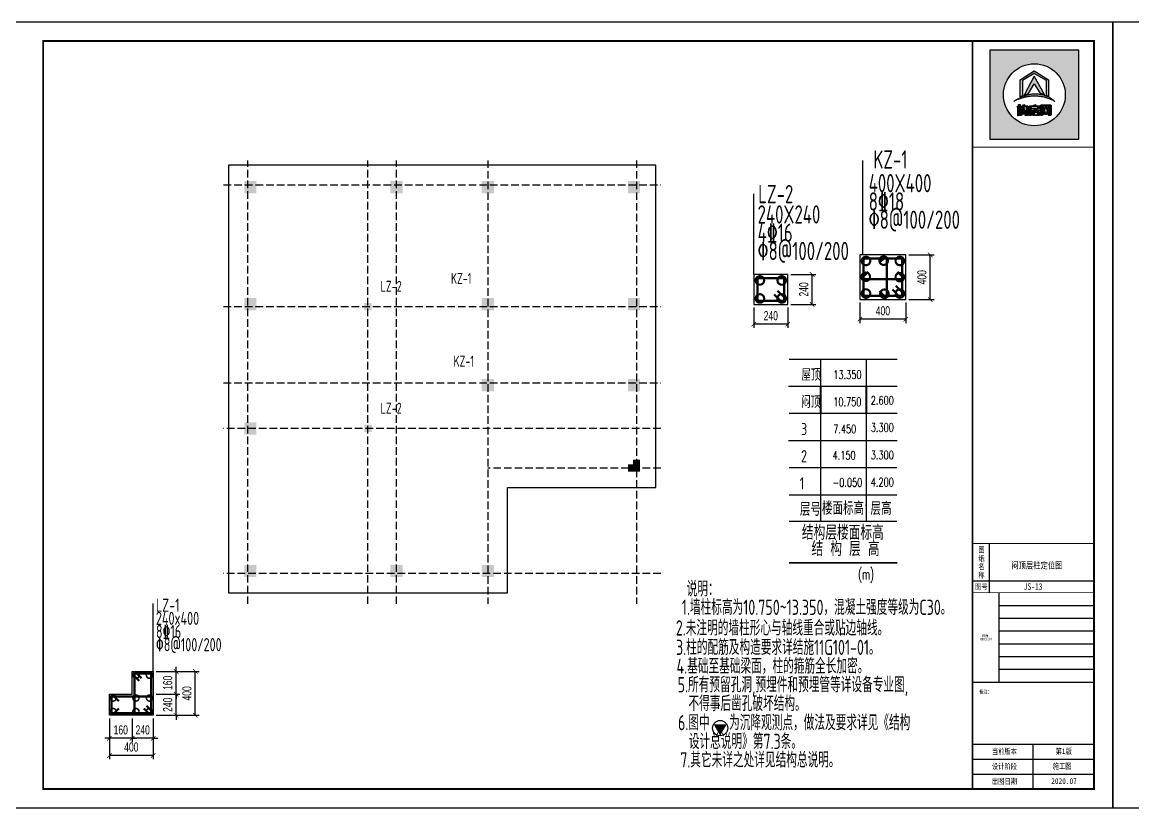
# Model space of a CAD drawing. Header units: millimetres. Extents: x -807114 to 558292, y -468455 to -61603.
# Drawn here: x 78083 to 114549, y -254641 to -228857 of the extents above; entities that cross this region are included whole.
import ezdxf
from ezdxf.enums import TextEntityAlignment as Align

# ---------------------------------------------------------------- set-up
doc = ezdxf.new("R2010")
doc.units = ezdxf.units.MM
doc.header["$LTSCALE"] = 1000
doc.linetypes.add('DASH', pattern=[0.35, 0.25, -0.1])
for name, color, linetype in [('PUB_TAB', 117, 'Continuous'), ('PUB_TEXT', 3, 'Continuous'), ('PUB_TITLE', 4, 'Continuous'), ('YHG_柱集中标注', 7, 'Continuous'), ('YHJ_图名', 7, 'Continuous'), ('建-文字', 7, 'Continuous'), ('建-轴', 1, 'Continuous'), ('模板说明', 7, 'Continuous')]:
    doc.layers.add(name, color=color, linetype=linetype)
for name, color, linetype, lineweight in [('YHG_内尺寸', 3, 'Continuous', 18), ('YHG_大样轮廓线', 7, 'Continuous', 25), ('YHG_沉降点', 7, 'Continuous', 25), ('YHG_点钢筋', 3, 'Continuous', 18), ('YHG_表格', 3, 'Continuous', 18), ('YHG_钢筋', 190, 'Continuous', 50)]:
    doc.layers.add(name, color=color, linetype=linetype, lineweight=lineweight)
doc.styles.add('_SIMPLEX', font='txt.shx', dxfattribs={"width": 0.8, "bigfont": 'hztxt.shx'})
doc.styles.add('TSSD_Rein', font='Tssdeng.shx', dxfattribs={"width": 0.7, "bigfont": 'hztxt.shx'})
doc.styles.add('uni-黑体', font='simhei.ttf')
doc.styles.add('YH_TEXT', font='@yh2.shx', dxfattribs={"width": 0.7, "bigfont": '@yh1.shx'})
doc.styles.add('ZDBOX', font='simsun.ttc', dxfattribs={"width": 0.7})
doc.styles.add('双线', font='tssdeng2.shx', dxfattribs={"width": 0.75, "bigfont": 'tssdchn.shx'})
doc.styles.add('宋体', font='simsun.ttc', dxfattribs={"width": 0.8})
doc.dimstyles.new('YH_D_25', dxfattribs={"dimscale": 100, "dimtxt": 3, "dimasz": 1.5, "dimexe": 1.25, "dimexo": 1, "dimgap": 1.25, "dimtad": 1, "dimdec": 0, "dimlfac": 0.25, "dimzin": 0, "dimdsep": 46, "dimtxsty": 'YH_TEXT', "dimblk1": 'ARCHTICK', "dimblk2": 'ARCHTICK', "dimsah": 1, "dimcen": 0.09, "dimclrt": 7, "dimadec": 0, "dimazin": 0, "dimtfac": 1, "dimtdec": 0, "dimtix": 1, "dimtmove": 2, "dimatfit": 3, "dimldrblk": 'ARCHTICK', "dimfxl": 1, "dimtolj": 1, "dimtzin": 0, "dimarcsym": 0})

# ---------------------------------------------------------------- blocks, each defined once
blk = doc.blocks.new('sadasfafa')
h = blk.add_hatch(color=252)
h.dxf.hatch_style = 1
h.paths.add_polyline_path([(1853311, -2488040), (1853311, -2490368), (1855639, -2490368), (1855639, -2488040)])
h.paths.add_polyline_path([(1855286, -2489204, 1), (1853664, -2489204, 1)], flags=16)
edge = h.paths.add_edge_path(flags=0)
edge.add_spline(control_points=[(1853945, -2489376), (1853935, -2489385), (1854022, -2489327), (1854064, -2489324), (1854178, -2489280), (1854273, -2489257), (1854375, -2489242), (1854470, -2489236), (1854555, -2489239), (1854630, -2489250), (1854700, -2489259), (1854781, -2489280), (1854854, -2489303), (1854917, -2489335), (1854967, -2489354), (1854993, -2489368), (1855014, -2489382), (1854982, -2489354), (1854965, -2489332), (1854910, -2489297), (1854854, -2489260), (1854784, -2489234), (1854713, -2489206), (1854640, -2489189), (1854569, -2489179), (1854497, -2489176), (1854414, -2489178), (1854321, -2489198), (1854229, -2489222), (1854147, -2489257), (1854080, -2489292), (1854021, -2489325), (1853977, -2489352), (1853953, -2489369), (1853945, -2489376)], knot_values=[0, 0, 0, 0, 114.670179, 423.637006, 763.89867, 1083.683754, 1343.405239, 1688.07646, 1952.326814, 2113.699055, 2375.693807, 2595.188681, 2872.839541, 3068.155951, 3238.592156, 3348.056762, 3361.095167, 3431.805845, 3527.265261, 3733.200323, 3952.805082, 4160.23278, 4398.128766, 4650.488133, 4837.16968, 5050.428326, 5308.684497, 5588.159898, 5913.430939, 6163.12325, 6398.139207, 6601.625078, 6772.549769, 6871.149972, 6871.149972, 6871.149972, 6871.149972], degree=3, periodic=1)
h.paths.add_polyline_path([(1854530, -2489580), (1854534, -2489580), (1854534, -2489603), (1854618, -2489603), (1854618, -2489621), (1854481, -2489621), (1854481, -2489650), (1854589, -2489650), (1854599, -2489656), (1854606, -2489666), (1854606, -2489733), (1854600, -2489742), (1854590, -2489750), (1854506, -2489750), (1854514, -2489740), (1854518, -2489731), (1854552, -2489731), (1854558, -2489728), (1854560, -2489721), (1854560, -2489675), (1854558, -2489670), (1854553, -2489667), (1854481, -2489667), (1854481, -2489750), (1854436, -2489750), (1854436, -2489626), (1854433, -2489621), (1854406, -2489621), (1854406, -2489603), (1854488, -2489603), (1854488, -2489590)], flags=0)
h.paths.add_polyline_path([(1854486, -2489468), (1854506, -2489461), (1854506, -2489485), (1854510, -2489489), (1854601, -2489489), (1854609, -2489494), (1854615, -2489502), (1854615, -2489556), (1854607, -2489564), (1854599, -2489569), (1854401, -2489569), (1854394, -2489573), (1854394, -2489750), (1854349, -2489750), (1854349, -2489504), (1854355, -2489495), (1854367, -2489489), (1854462, -2489489), (1854462, -2489474)], flags=0)
h.paths.add_polyline_path([(1854394, -2489554), (1854394, -2489512), (1854404, -2489506), (1854562, -2489506), (1854570, -2489513), (1854570, -2489554)], flags=0)
h.paths.add_polyline_path([(1854214, -2489569), (1854203, -2489632), (1854193, -2489683), (1854194, -2489689), (1854218, -2489689), (1854220, -2489683), (1854214, -2489633), (1854254, -2489614), (1854263, -2489686), (1854263, -2489700), (1854255, -2489709), (1854159, -2489709), (1854150, -2489702), (1854148, -2489692), (1854173, -2489569)], flags=0)
h.paths.add_polyline_path([(1854187, -2489466), (1854213, -2489458), (1854207, -2489496), (1854296, -2489496), (1854305, -2489498), (1854312, -2489505), (1854314, -2489513), (1854314, -2489733), (1854310, -2489741), (1854301, -2489750), (1854231, -2489750), (1854238, -2489741), (1854243, -2489730), (1854261, -2489730), (1854268, -2489727), (1854270, -2489720), (1854270, -2489531), (1854270, -2489526), (1854267, -2489521), (1854260, -2489516), (1854202, -2489516), (1854201, -2489534), (1854196, -2489558), (1854150, -2489558), (1854159, -2489535), (1854165, -2489504), (1854167, -2489471)], flags=0)
h.paths.add_polyline_path([(1854140, -2489544), (1854140, -2489750), (1854114, -2489750), (1854114, -2489544)], flags=0)
h.paths.add_polyline_path([(1854056, -2489544), (1854053, -2489750), (1854031, -2489750), (1854031, -2489544)], flags=0)
h.paths.add_polyline_path([(1854107, -2489459), (1854107, -2489508), (1854139, -2489508), (1854139, -2489527), (1854107, -2489527), (1854107, -2489750), (1854062, -2489750), (1854062, -2489527), (1854029, -2489527), (1854029, -2489508), (1854062, -2489508), (1854062, -2489459)], flags=0)
h.paths.add_polyline_path([(1854209, -2489211), (1854471, -2488714), (1854743, -2489200), (1854618, -2489155), (1854470, -2488913), (1854318, -2489172)], flags=0)
h.paths.add_polyline_path([(1854102, -2488808), (1854470, -2488575), (1854848, -2488810), (1854848, -2489247), (1854790, -2489223), (1854790, -2488832), (1854471, -2488643), (1854168, -2488829), (1854168, -2489231), (1854102, -2489257)], flags=0)
h.paths.add_polyline_path([(1854685, -2489750), (1854641, -2489750), (1854641, -2489488), (1854641, -2489484), (1854646, -2489475), (1854656, -2489467), (1854898, -2489467), (1854907, -2489471), (1854916, -2489478), (1854916, -2489731), (1854908, -2489743), (1854902, -2489750), (1854847, -2489750), (1854858, -2489732), (1854866, -2489731), (1854869, -2489724), (1854869, -2489718), (1854867, -2489718), (1854836, -2489718), (1854826, -2489684), (1854814, -2489718), (1854746, -2489718), (1854736, -2489684), (1854722, -2489718), (1854689, -2489718), (1854689, -2489709), (1854691, -2489709), (1854720, -2489621), (1854685, -2489512)], flags=0)
h.paths.add_polyline_path([(1854779, -2489518), (1854809, -2489621), (1854781, -2489709), (1854777, -2489709), (1854750, -2489621), (1854775, -2489518)], flags=0)
h = blk.add_hatch(color=7)
h.dxf.hatch_style = 1
h.paths.add_polyline_path([(1854102, -2489257), (1854168, -2489231), (1854168, -2488829), (1854471, -2488643), (1854790, -2488832), (1854790, -2489223), (1854848, -2489247), (1854848, -2488810), (1854470, -2488575), (1854102, -2488808)])
h = blk.add_hatch(color=7)
h.dxf.hatch_style = 1
h.paths.add_polyline_path([(1854318, -2489172), (1854470, -2488913), (1854618, -2489155), (1854743, -2489200), (1854471, -2488714), (1854209, -2489211)])
h = blk.add_hatch(color=7)
h.dxf.hatch_style = 1
edge = h.paths.add_edge_path()
edge.add_spline(control_points=[(1853945, -2489376), (1853953, -2489369), (1853977, -2489352), (1854021, -2489325), (1854080, -2489292), (1854147, -2489257), (1854229, -2489222), (1854321, -2489198), (1854414, -2489178), (1854497, -2489176), (1854569, -2489179), (1854640, -2489189), (1854713, -2489206), (1854784, -2489234), (1854854, -2489260), (1854910, -2489297), (1854965, -2489332), (1854982, -2489354), (1855014, -2489382), (1854993, -2489368), (1854967, -2489354), (1854917, -2489335), (1854854, -2489303), (1854781, -2489280), (1854700, -2489259), (1854630, -2489250), (1854555, -2489239), (1854470, -2489236), (1854375, -2489242), (1854273, -2489257), (1854178, -2489280), (1854064, -2489324), (1854022, -2489327), (1853935, -2489385), (1853945, -2489376)], knot_values=[0, 0, 0, 0, 98.600203, 269.524894, 473.010766, 708.026723, 957.719033, 1282.990074, 1562.465475, 1820.721647, 2033.980292, 2220.661839, 2473.021206, 2710.917192, 2918.34489, 3137.949649, 3343.884711, 3439.344127, 3510.054805, 3523.09321, 3632.557816, 3802.994021, 3998.310431, 4275.961291, 4495.456165, 4757.450917, 4918.823158, 5183.073513, 5527.744733, 5787.466218, 6107.251302, 6447.512966, 6756.479793, 6871.149972, 6871.149972, 6871.149972, 6871.149972], degree=3, periodic=1)
h = blk.add_hatch(color=7)
h.dxf.hatch_style = 1
h.paths.add_polyline_path([(1854062, -2489459), (1854062, -2489508), (1854029, -2489508), (1854029, -2489527), (1854062, -2489527), (1854062, -2489750), (1854107, -2489750), (1854107, -2489527), (1854139, -2489527), (1854139, -2489508), (1854107, -2489508), (1854107, -2489459)])
h = blk.add_hatch(color=7)
h.dxf.hatch_style = 1
h.paths.add_polyline_path([(1854167, -2489471), (1854165, -2489504), (1854159, -2489535), (1854150, -2489558), (1854196, -2489558), (1854201, -2489534), (1854202, -2489516), (1854260, -2489516), (1854267, -2489521), (1854270, -2489526), (1854270, -2489531), (1854270, -2489720), (1854268, -2489727), (1854261, -2489730), (1854243, -2489730), (1854238, -2489741), (1854231, -2489750), (1854301, -2489750), (1854310, -2489741), (1854314, -2489733), (1854314, -2489513), (1854312, -2489505), (1854305, -2489498), (1854296, -2489496), (1854207, -2489496), (1854213, -2489458), (1854187, -2489466)])
h = blk.add_hatch(color=7)
h.dxf.hatch_style = 1
h.paths.add_polyline_path([(1854462, -2489474), (1854462, -2489489), (1854367, -2489489), (1854355, -2489495), (1854349, -2489504), (1854349, -2489750), (1854394, -2489750), (1854394, -2489573), (1854401, -2489569), (1854599, -2489569), (1854607, -2489564), (1854615, -2489556), (1854615, -2489502), (1854609, -2489494), (1854601, -2489489), (1854510, -2489489), (1854506, -2489485), (1854506, -2489461), (1854486, -2489468)])
h.paths.add_polyline_path([(1854394, -2489554), (1854394, -2489512), (1854404, -2489506), (1854562, -2489506), (1854570, -2489513), (1854570, -2489554)], flags=16)
h = blk.add_hatch(color=7)
h.dxf.hatch_style = 1
h.paths.add_polyline_path([(1854685, -2489512), (1854685, -2489493), (1854693, -2489483), (1854862, -2489483), (1854869, -2489491), (1854869, -2489724), (1854866, -2489731), (1854858, -2489732), (1854847, -2489750), (1854902, -2489750), (1854908, -2489743), (1854916, -2489731), (1854916, -2489478), (1854907, -2489471), (1854898, -2489467), (1854656, -2489467), (1854646, -2489475), (1854641, -2489484), (1854641, -2489488), (1854641, -2489750), (1854685, -2489750)])
h = blk.add_hatch(color=7)
h.dxf.hatch_style = 1
h.paths.add_polyline_path([(1854866, -2489709), (1854840, -2489621), (1854866, -2489512), (1854836, -2489512), (1854824, -2489558), (1854808, -2489512), (1854745, -2489512), (1854734, -2489557), (1854719, -2489512), (1854689, -2489512), (1854720, -2489621), (1854691, -2489709), (1854689, -2489709), (1854689, -2489710), (1854689, -2489718), (1854722, -2489718), (1854736, -2489684), (1854746, -2489718), (1854814, -2489718), (1854826, -2489684), (1854836, -2489718), (1854867, -2489718), (1854867, -2489709)])
h.paths.add_polyline_path([(1854779, -2489518), (1854809, -2489621), (1854781, -2489709), (1854777, -2489709), (1854750, -2489621), (1854775, -2489518)], flags=16)
h = blk.add_hatch(color=7)
h.dxf.hatch_style = 1
h.paths.add_polyline_path([(1854031, -2489544), (1854031, -2489750), (1854053, -2489750), (1854056, -2489544)])
h = blk.add_hatch(color=7)
h.dxf.hatch_style = 1
h.paths.add_polyline_path([(1854114, -2489544), (1854114, -2489750), (1854140, -2489750), (1854140, -2489544)])
h = blk.add_hatch(color=7)
h.dxf.hatch_style = 1
h.paths.add_polyline_path([(1854173, -2489569), (1854148, -2489692), (1854150, -2489702), (1854159, -2489709), (1854255, -2489709), (1854263, -2489700), (1854263, -2489686), (1854254, -2489614), (1854214, -2489633), (1854220, -2489683), (1854218, -2489689), (1854194, -2489689), (1854193, -2489683), (1854203, -2489632), (1854214, -2489569)])
h = blk.add_hatch(color=7)
h.dxf.hatch_style = 1
h.paths.add_polyline_path([(1854488, -2489590), (1854488, -2489603), (1854406, -2489603), (1854406, -2489621), (1854433, -2489621), (1854436, -2489626), (1854436, -2489750), (1854481, -2489750), (1854481, -2489667), (1854553, -2489667), (1854558, -2489670), (1854560, -2489675), (1854560, -2489721), (1854558, -2489728), (1854552, -2489731), (1854518, -2489731), (1854514, -2489740), (1854506, -2489750), (1854590, -2489750), (1854600, -2489742), (1854606, -2489733), (1854606, -2489666), (1854599, -2489656), (1854589, -2489650), (1854481, -2489650), (1854481, -2489621), (1854618, -2489621), (1854618, -2489603), (1854534, -2489603), (1854534, -2489580), (1854530, -2489580)])
for points in [[(1855639, -2488040), (1853311, -2488040), (1853311, -2490368), (1855639, -2490368)], [(1854102, -2489257), (1854102, -2488808), (1854470, -2488575), (1854848, -2488810), (1854848, -2489247), (1854790, -2489223), (1854790, -2488832), (1854471, -2488643), (1854168, -2488829), (1854168, -2489231)], [(1854209, -2489211), (1854318, -2489172), (1854470, -2488913), (1854618, -2489155), (1854743, -2489200), (1854471, -2488714)], [(1854062, -2489459), (1854107, -2489459), (1854107, -2489508), (1854139, -2489508), (1854139, -2489527), (1854107, -2489527), (1854107, -2489750), (1854062, -2489750), (1854062, -2489527), (1854029, -2489527), (1854029, -2489508), (1854062, -2489508)], [(1854462, -2489474), (1854486, -2489468), (1854506, -2489461), (1854506, -2489485), (1854510, -2489489), (1854601, -2489489), (1854609, -2489494), (1854615, -2489502), (1854615, -2489556), (1854607, -2489564), (1854599, -2489569), (1854401, -2489569), (1854394, -2489573), (1854394, -2489750), (1854349, -2489750), (1854349, -2489504), (1854355, -2489495), (1854367, -2489489), (1854462, -2489489)], [(1854394, -2489554), (1854570, -2489554), (1854570, -2489513), (1854562, -2489506), (1854404, -2489506), (1854394, -2489512)], [(1854641, -2489750), (1854641, -2489488), (1854641, -2489484), (1854646, -2489475), (1854656, -2489467), (1854898, -2489467), (1854907, -2489471), (1854916, -2489478), (1854916, -2489731), (1854908, -2489743), (1854902, -2489750), (1854847, -2489750), (1854858, -2489732), (1854866, -2489731), (1854869, -2489724), (1854869, -2489491), (1854862, -2489483), (1854693, -2489483), (1854685, -2489493), (1854685, -2489750)], [(1854775, -2489518), (1854779, -2489518), (1854809, -2489621), (1854781, -2489709), (1854777, -2489709), (1854750, -2489621)], [(1854056, -2489544), (1854031, -2489544), (1854031, -2489750), (1854053, -2489750)], [(1854114, -2489544), (1854140, -2489544), (1854140, -2489750), (1854114, -2489750)], [(1854488, -2489590), (1854530, -2489580), (1854534, -2489580), (1854534, -2489603), (1854618, -2489603), (1854618, -2489621), (1854481, -2489621), (1854481, -2489650), (1854589, -2489650), (1854599, -2489656), (1854606, -2489666), (1854606, -2489733), (1854600, -2489742), (1854590, -2489750), (1854506, -2489750), (1854514, -2489740), (1854518, -2489731), (1854552, -2489731), (1854558, -2489728), (1854560, -2489721), (1854560, -2489675), (1854558, -2489670), (1854553, -2489667), (1854481, -2489667), (1854481, -2489750), (1854436, -2489750), (1854436, -2489626), (1854433, -2489621), (1854406, -2489621), (1854406, -2489603), (1854488, -2489603)]]:
    blk.add_lwpolyline(points, close=True)
for points in [[(1854167, -2489471), (1854187, -2489466), (1854213, -2489458), (1854207, -2489496), (1854296, -2489496), (1854305, -2489498), (1854312, -2489505), (1854314, -2489513), (1854314, -2489733), (1854310, -2489741), (1854301, -2489750), (1854231, -2489750), (1854238, -2489741), (1854243, -2489730), (1854261, -2489730), (1854268, -2489727), (1854270, -2489720), (1854270, -2489531), (1854270, -2489526), (1854267, -2489521), (1854260, -2489516), (1854202, -2489516), (1854201, -2489534), (1854196, -2489558), (1854150, -2489558), (1854150, -2489558), (1854159, -2489535), (1854165, -2489504), (1854167, -2489471)], [(1854866, -2489709), (1854866, -2489709), (1854867, -2489709), (1854867, -2489718), (1854836, -2489718), (1854826, -2489684), (1854814, -2489718), (1854746, -2489718), (1854736, -2489684), (1854722, -2489718), (1854689, -2489718), (1854689, -2489710), (1854689, -2489709), (1854691, -2489709), (1854720, -2489621), (1854689, -2489512)], [(1854173, -2489569), (1854214, -2489569), (1854203, -2489632), (1854193, -2489683), (1854194, -2489689), (1854218, -2489689), (1854220, -2489683), (1854214, -2489633), (1854254, -2489614), (1854263, -2489686), (1854263, -2489700), (1854255, -2489709), (1854159, -2489709), (1854150, -2489702), (1854148, -2489692), (1854173, -2489569)]]:
    blk.add_lwpolyline(points)
at = {"color": 7}
blk.add_lwpolyline([(1854689, -2489512), (1854719, -2489512), (1854734, -2489557), (1854745, -2489512), (1854808, -2489512), (1854824, -2489558), (1854836, -2489512), (1854866, -2489512), (1854840, -2489621), (1854866, -2489709)], dxfattribs=at)
blk.add_circle((1854475, -2489204), 811)
at = {"start_tangent": (-0.74079, -0.671736), "end_tangent": (-0.74079, -0.671736)}
blk.add_spline([(1853945, -2489376), (1853977, -2489357), (1854071, -2489318), (1854178, -2489282), (1854280, -2489257), (1854365, -2489245), (1854479, -2489238), (1854566, -2489241), (1854619, -2489248), (1854704, -2489261), (1854775, -2489279), (1854861, -2489308), (1854920, -2489335), (1854972, -2489357), (1855003, -2489375), (1855007, -2489377), (1854990, -2489361), (1854968, -2489339), (1854913, -2489299), (1854851, -2489261), (1854787, -2489235), (1854714, -2489208), (1854633, -2489189), (1854572, -2489180), (1854501, -2489177), (1854416, -2489181), (1854326, -2489198), (1854222, -2489227), (1854146, -2489259), (1854077, -2489294), (1854019, -2489327), (1853971, -2489357), (1853945, -2489376)], degree=3, dxfattribs=at)
blk = doc.blocks.new('_ArchTick')
at = {"color": 0, "linetype": 'ByBlock', "const_width": 0.15}
blk.add_lwpolyline([(-0.5, -0.5), (0.5, 0.5)], dxfattribs=at)
blk = doc.blocks.new('*D9510')
at = {"layer": 'Defpoints', "color": 0}
for p in [(105590, -237960), (107100, -237960), (105590, -238605)]:
    blk.add_point(p, dxfattribs=at)
at = {"layer": 'YHG_内尺寸', "color": 0, "lineweight": -2}
for p, q in [((105590, -238060), (105590, -238730)), ((107100, -238060), (107100, -238730)), ((107100, -238605), (105590, -238605))]:
    blk.add_line(p, q, dxfattribs=at)
at = {"layer": 'YHG_内尺寸', "color": 0, "linetype": 'ByBlock', "lineweight": -2, "xscale": 150, "yscale": 150, "zscale": 150, "rotation": 180}
blk.add_blockref('_ArchTick', (105590, -238605), dxfattribs=at)
at = {"layer": 'YHG_内尺寸', "color": 0, "linetype": 'ByBlock', "lineweight": -2, "xscale": 150, "yscale": 150, "zscale": 150}
blk.add_blockref('_ArchTick', (107100, -238605), dxfattribs=at)
at = {"layer": 'YHG_内尺寸', "color": 7, "insert": (106345, -238330), "char_height": 300, "attachment_point": 5, "style": 'YH_TEXT'}
blk.add_mtext('\\A1;\\A1;400', dxfattribs=at)
blk = doc.blocks.new('*D9511')
at = {"layer": 'Defpoints', "color": 0}
for p in [(107100, -236495), (107900, -236495), (107100, -237960)]:
    blk.add_point(p, dxfattribs=at)
at = {"layer": 'YHG_内尺寸', "color": 0, "lineweight": -2}
for p, q in [((107200, -236495), (108025, -236495)), ((107900, -237960), (107900, -236495)), ((107200, -237960), (108025, -237960))]:
    blk.add_line(p, q, dxfattribs=at)
at = {"layer": 'YHG_内尺寸', "color": 0, "linetype": 'ByBlock', "lineweight": -2, "xscale": 150, "yscale": 150, "zscale": 150}
for p, rotation in [((107900, -236495), 90), ((107900, -237960), 270)]:
    blk.add_blockref('_ArchTick', p, dxfattribs=dict(at, rotation=rotation))
at = {"layer": 'YHG_内尺寸', "color": 7, "insert": (107625, -237228), "char_height": 300, "attachment_point": 5, "rotation": 90, "style": 'YH_TEXT'}
blk.add_mtext('\\A1;\\A1;400', dxfattribs=at)
blk = doc.blocks.new('*D9729')
at = {"layer": 'Defpoints', "color": 0}
for p in [(81693, -251606), (82385, -251606), (81693, -252361)]:
    blk.add_point(p, dxfattribs=at)
at = {"layer": 'YHG_内尺寸', "color": 0, "lineweight": -2}
for p, q in [((81693, -251706), (81693, -252486)), ((82385, -251706), (82385, -252486)), ((81693, -252361), (81543, -252361)), ((82385, -252361), (81693, -252361)), ((82385, -252361), (82535, -252361))]:
    blk.add_line(p, q, dxfattribs=at)
at = {"layer": 'YHG_内尺寸', "color": 0, "linetype": 'ByBlock', "lineweight": -2, "xscale": 150, "yscale": 150, "zscale": 150}
blk.add_blockref('_ArchTick', (81693, -252361), dxfattribs=at)
at = {"layer": 'YHG_内尺寸', "color": 0, "linetype": 'ByBlock', "lineweight": -2, "xscale": 150, "yscale": 150, "zscale": 150, "rotation": 180}
blk.add_blockref('_ArchTick', (82385, -252361), dxfattribs=at)
at = {"layer": 'YHG_内尺寸', "color": 7, "insert": (82039, -252086), "char_height": 300, "attachment_point": 5, "style": 'YH_TEXT'}
blk.add_mtext('\\A1;\\A1;240', dxfattribs=at)
blk = doc.blocks.new('*D9730')
at = {"layer": 'Defpoints', "color": 0}
for p in [(82385, -250915), (83137, -250915), (82385, -251606)]:
    blk.add_point(p, dxfattribs=at)
at = {"layer": 'YHG_内尺寸', "color": 0, "lineweight": -2}
for p, q in [((83137, -250915), (83137, -250765)), ((82485, -250915), (83262, -250915)), ((83137, -251606), (83137, -250915)), ((82485, -251606), (83262, -251606)), ((83137, -251606), (83137, -251756))]:
    blk.add_line(p, q, dxfattribs=at)
at = {"layer": 'YHG_内尺寸', "color": 0, "linetype": 'ByBlock', "lineweight": -2, "xscale": 150, "yscale": 150, "zscale": 150}
for p, rotation in [((83137, -250915), 270), ((83137, -251606), 90)]:
    blk.add_blockref('_ArchTick', p, dxfattribs=dict(at, rotation=rotation))
at = {"layer": 'YHG_内尺寸', "color": 7, "insert": (82862, -251260), "char_height": 300, "attachment_point": 5, "rotation": 90, "style": 'YH_TEXT'}
blk.add_mtext('\\A1;\\A1;240', dxfattribs=at)
blk = doc.blocks.new('*D9731')
at = {"layer": 'Defpoints', "color": 0}
for p in [(82385, -250166), (83137, -250166), (82385, -250915)]:
    blk.add_point(p, dxfattribs=at)
at = {"layer": 'YHG_内尺寸', "color": 0, "lineweight": -2}
for p, q in [((83137, -250166), (83137, -250016)), ((82485, -250166), (83262, -250166)), ((83137, -250915), (83137, -250166)), ((82485, -250915), (83262, -250915)), ((83137, -250915), (83137, -251065))]:
    blk.add_line(p, q, dxfattribs=at)
at = {"layer": 'YHG_内尺寸', "color": 0, "linetype": 'ByBlock', "lineweight": -2, "xscale": 150, "yscale": 150, "zscale": 150}
for p, rotation in [((83137, -250166), 270), ((83137, -250915), 90)]:
    blk.add_blockref('_ArchTick', p, dxfattribs=dict(at, rotation=rotation))
at = {"layer": 'YHG_内尺寸', "color": 7, "insert": (82862, -250540), "char_height": 300, "attachment_point": 5, "rotation": 90, "style": 'YH_TEXT'}
blk.add_mtext('\\A1;\\A1;160', dxfattribs=at)
blk = doc.blocks.new('*D9732')
at = {"layer": 'Defpoints', "color": 0}
for p in [(80945, -251606), (81693, -251606), (80945, -252361)]:
    blk.add_point(p, dxfattribs=at)
at = {"layer": 'YHG_内尺寸', "color": 0, "lineweight": -2}
for p, q in [((80945, -251706), (80945, -252486)), ((81693, -251706), (81693, -252486)), ((80945, -252361), (80795, -252361)), ((81693, -252361), (80945, -252361)), ((81693, -252361), (81843, -252361))]:
    blk.add_line(p, q, dxfattribs=at)
at = {"layer": 'YHG_内尺寸', "color": 0, "linetype": 'ByBlock', "lineweight": -2, "xscale": 150, "yscale": 150, "zscale": 150}
blk.add_blockref('_ArchTick', (80945, -252361), dxfattribs=at)
at = {"layer": 'YHG_内尺寸', "color": 0, "linetype": 'ByBlock', "lineweight": -2, "xscale": 150, "yscale": 150, "zscale": 150, "rotation": 180}
blk.add_blockref('_ArchTick', (81693, -252361), dxfattribs=at)
at = {"layer": 'YHG_内尺寸', "color": 7, "insert": (81319, -252086), "char_height": 300, "attachment_point": 5, "style": 'YH_TEXT'}
blk.add_mtext('\\A1;\\A1;160', dxfattribs=at)
blk = doc.blocks.new('*D9733')
at = {"layer": 'Defpoints', "color": 0}
for p in [(82961, -250166), (83766, -250166), (83054, -251606)]:
    blk.add_point(p, dxfattribs=at)
at = {"layer": 'YHG_内尺寸', "color": 0, "lineweight": -2}
for p, q in [((83061, -250166), (83891, -250166)), ((83766, -251606), (83766, -250166)), ((83154, -251606), (83891, -251606))]:
    blk.add_line(p, q, dxfattribs=at)
at = {"layer": 'YHG_内尺寸', "color": 0, "linetype": 'ByBlock', "lineweight": -2, "xscale": 150, "yscale": 150, "zscale": 150}
for p, rotation in [((83766, -250166), 90), ((83766, -251606), 270)]:
    blk.add_blockref('_ArchTick', p, dxfattribs=dict(at, rotation=rotation))
at = {"layer": 'YHG_内尺寸', "color": 7, "insert": (83491, -250886), "char_height": 300, "attachment_point": 5, "rotation": 90, "style": 'YH_TEXT'}
blk.add_mtext('\\A1;\\A1;400', dxfattribs=at)
blk = doc.blocks.new('*D9734')
at = {"layer": 'Defpoints', "color": 0}
for p in [(80945, -252070), (82385, -252332), (80945, -252925)]:
    blk.add_point(p, dxfattribs=at)
at = {"layer": 'YHG_内尺寸', "color": 0, "lineweight": -2}
for p, q in [((80945, -252170), (80945, -253050)), ((82385, -252432), (82385, -253050)), ((82385, -252925), (80945, -252925))]:
    blk.add_line(p, q, dxfattribs=at)
at = {"layer": 'YHG_内尺寸', "color": 0, "linetype": 'ByBlock', "lineweight": -2, "xscale": 150, "yscale": 150, "zscale": 150, "rotation": 180}
blk.add_blockref('_ArchTick', (80945, -252925), dxfattribs=at)
at = {"layer": 'YHG_内尺寸', "color": 0, "linetype": 'ByBlock', "lineweight": -2, "xscale": 150, "yscale": 150, "zscale": 150}
blk.add_blockref('_ArchTick', (82385, -252925), dxfattribs=at)
at = {"layer": 'YHG_内尺寸', "color": 7, "insert": (81665, -252650), "char_height": 300, "attachment_point": 5, "style": 'YH_TEXT'}
blk.add_mtext('\\A1;\\A1;400', dxfattribs=at)
blk = doc.blocks.new('*D9747')
at = {"layer": 'Defpoints', "color": 0}
for p in [(102107, -238122), (103220, -238122), (102107, -238767)]:
    blk.add_point(p, dxfattribs=at)
at = {"layer": 'YHG_内尺寸', "color": 0, "lineweight": -2}
for p, q in [((102107, -238222), (102107, -238892)), ((103220, -238222), (103220, -238892)), ((103220, -238767), (102107, -238767))]:
    blk.add_line(p, q, dxfattribs=at)
at = {"layer": 'YHG_内尺寸', "color": 0, "linetype": 'ByBlock', "lineweight": -2, "xscale": 150, "yscale": 150, "zscale": 150, "rotation": 180}
blk.add_blockref('_ArchTick', (102107, -238767), dxfattribs=at)
at = {"layer": 'YHG_内尺寸', "color": 0, "linetype": 'ByBlock', "lineweight": -2, "xscale": 150, "yscale": 150, "zscale": 150}
blk.add_blockref('_ArchTick', (103220, -238767), dxfattribs=at)
at = {"layer": 'YHG_内尺寸', "color": 7, "insert": (102663, -238492), "char_height": 300, "attachment_point": 5, "style": 'YH_TEXT'}
blk.add_mtext('\\A1;\\A1;240', dxfattribs=at)
blk = doc.blocks.new('*D9748')
at = {"layer": 'Defpoints', "color": 0}
for p in [(103220, -237134), (104020, -237134), (103220, -238122)]:
    blk.add_point(p, dxfattribs=at)
at = {"layer": 'YHG_内尺寸', "color": 0, "lineweight": -2}
for p, q in [((103320, -237134), (104145, -237134)), ((104020, -238122), (104020, -237134)), ((103320, -238122), (104145, -238122))]:
    blk.add_line(p, q, dxfattribs=at)
at = {"layer": 'YHG_内尺寸', "color": 0, "linetype": 'ByBlock', "lineweight": -2, "xscale": 150, "yscale": 150, "zscale": 150}
for p, rotation in [((104020, -237134), 90), ((104020, -238122), 270)]:
    blk.add_blockref('_ArchTick', p, dxfattribs=dict(at, rotation=rotation))
at = {"layer": 'YHG_内尺寸', "color": 7, "insert": (103745, -237628), "char_height": 300, "attachment_point": 5, "rotation": 90, "style": 'YH_TEXT'}
blk.add_mtext('\\A1;\\A1;240', dxfattribs=at)

msp = doc.modelspace()

# ---------------------------------------------------------------- hatches: boundary and pattern name
h = msp.add_hatch(color=256)
h.dxf.hatch_style = 1
h.paths.add_polyline_path([(90172.9, -246671.2), (90172.9, -247071.2), (90572.9, -247071.2), (90572.9, -246671.2)])
h.paths.add_polyline_path([(97972.9, -240571.2), (97972.9, -240971.2), (98372.9, -240971.2), (98372.9, -240571.2)])
h.paths.add_polyline_path([(97972.9, -237911.2), (97972.9, -238311.2), (98372.9, -238311.2), (98372.9, -237911.2)])
h.paths.add_polyline_path([(85372.9, -237911.2), (85372.9, -238311.2), (85772.9, -238311.2), (85772.9, -237911.2)])
h.paths.add_polyline_path([(93172.9, -246671.2), (93172.9, -247071.2), (93572.9, -247071.2), (93572.9, -246671.2)])
h.paths.add_polyline_path([(85372.9, -234471.2), (85772.9, -234471.2), (85772.9, -234071.2), (85372.9, -234071.2)])
h.paths.add_polyline_path([(90172.9, -234471.2), (90572.9, -234471.2), (90572.9, -234071.2), (90172.9, -234071.2)])
h.paths.add_polyline_path([(97972.9, -234471.2), (98372.9, -234471.2), (98372.9, -234071.2), (97972.9, -234071.2)])
h.paths.add_polyline_path([(85372.9, -246671.2), (85372.9, -247071.2), (85772.9, -247071.2), (85772.9, -246671.2)])
h.paths.add_polyline_path([(93172.9, -237911.2), (93172.9, -238311.2), (93572.9, -238311.2), (93572.9, -237911.2)])
h.paths.add_polyline_path([(93172.9, -234471.2), (93572.9, -234471.2), (93572.9, -234071.2), (93172.9, -234071.2)])
h.paths.add_polyline_path([(85372.9, -241991.2), (85372.9, -242391.2), (85772.9, -242391.2), (85772.9, -241991.2)])
h.paths.add_polyline_path([(97972.9, -243371.2), (97972.9, -243611.2), (98372.9, -243611.2), (98372.9, -243211.2), (98132.9, -243211.2), (98132.9, -243371.2)])
h.paths.add_polyline_path([(89552.9, -242311.2), (89552.9, -242071.2), (89312.9, -242071.2), (89312.9, -242311.2)])
h.paths.add_polyline_path([(89312.9, -238311.2), (89552.9, -238311.2), (89552.9, -238071.2), (89312.9, -238071.2)])
h.paths.add_polyline_path([(93172.9, -240971.2), (93572.9, -240971.2), (93572.9, -240571.2), (93172.9, -240571.2)])
h = msp.add_hatch(color=256)
h.dxf.hatch_style = 1
h.paths.add_polyline_path([(97972.9, -243371.2), (97972.9, -243611.2), (98372.9, -243611.2), (98372.9, -243211.2), (98132.9, -243211.2), (98132.9, -243371.2)])
at = {"layer": 'YHG_沉降点'}
msp.add_hatch(color=3, dxfattribs=at).paths.add_polyline_path([(101218.1, -251900.4), (100785.1, -251900.4), (101001.6, -252275.4)])

# ---------------------------------------------------------------- linework, layer by layer
for p, q in [((105689.4, -236495.2), (105689.4, -233400)), ((109839.9, -247581.2), (109839.9, -245969.7)), ((109287.4, -247197.5), (113277.8, -247197.5))]:
    msp.add_line(p, q)
at = {"const_width": 30.7}
for points in [[(109287.4, -232958.5), (113277.8, -232958.5)], [(109287.4, -245969.7), (113277.8, -245969.7)], [(109287.4, -247581.2), (113277.8, -247581.2)], [(109287.4, -250514.4), (113277.8, -250514.4)]]:
    msp.add_lwpolyline(points, dxfattribs=at)
msp.add_lwpolyline([(84852.9, -247591.2), (94012.9, -247591.2), (94012.9, -244131.2), (98892.9, -244131.2), (98892.9, -233551.2), (84852.9, -233551.2)], close=True)
at = {"layer": 'PUB_TAB'}
msp.add_line((103261.3, -244365.8), (106797.9, -244365.8), dxfattribs=at)
msp.add_line((103261.3, -244365.8), (106797.9, -244365.8), dxfattribs=at)
msp.add_line((103261.3, -244365.8), (106797.9, -244365.8), dxfattribs=at)
msp.add_line((103261.3, -244365.8), (106797.9, -244365.8), dxfattribs=at)
msp.add_line((103261.3, -244365.8), (106797.9, -244365.8), dxfattribs=at)
msp.add_line((103261.3, -244365.8), (106797.9, -244365.8), dxfattribs=at)
msp.add_line((103261.3, -244365.8), (106797.9, -244365.8), dxfattribs=at)
msp.add_line((103261.3, -244365.8), (106797.9, -244365.8), dxfattribs=at)
at = {"layer": 'PUB_TITLE'}
for p, q in [((109287.4, -252553.8), (113277.8, -252553.8)), ((111282.6, -254027.2), (111282.6, -252553.8)), ((109287.4, -253045), (113277.8, -253045)), ((109287.4, -253536.1), (113277.8, -253536.1))]:
    msp.add_line(p, q, dxfattribs=at)
for points in [[(77425.6, -254641.1), (113891.7, -254641.1), (113891.7, -228857), (77425.6, -228857)], [(113891.7, -254641.1), (150357.8, -254641.1), (150357.8, -228857), (113891.7, -228857)], [(78771, -254027.2), (113277.8, -254027.2), (113277.8, -229470.9), (78771, -229470.9)]]:
    msp.add_lwpolyline(points, close=True, dxfattribs=at)
at = {"layer": 'PUB_TITLE', "const_width": 61.4}
msp.add_lwpolyline([(78771, -254027.2), (113277.8, -254027.2), (113277.8, -229470.9), (78771, -229470.9)], close=True, dxfattribs=at)
msp.add_lwpolyline([(109287.4, -254027.2), (109287.4, -229470.9)], dxfattribs=at)
at = {"layer": 'PUB_TITLE'}
msp.add_lwpolyline([(109287.4, -250514.4), (113277.8, -250514.4)], dxfattribs=at)
for points in [[(110155.7, -247581.2), (110155.7, -247581.2), (110155.7, -250496), (110155.7, -250496)], [(110155.7, -248000.2), (110155.7, -248000.2), (112481.1, -248000.2), (113277.8, -248000.2)], [(110155.7, -248419.3), (110155.7, -248419.3), (112481.1, -248419.3), (113277.8, -248419.3)], [(110155.7, -248838.3), (110155.7, -248838.3), (112481.1, -248838.3), (113277.8, -248838.3)], [(110155.7, -249257.3), (110155.7, -249257.3), (112481.1, -249257.3), (113277.8, -249257.3)], [(110155.7, -249676.4), (110155.7, -249676.4), (112481.1, -249676.4), (113277.8, -249676.4)], [(110155.7, -250095.4), (110155.7, -250095.4), (112481.1, -250095.4), (113277.8, -250095.4)]]:
    msp.add_open_spline(points, degree=3, dxfattribs=at)
at = {"layer": 'YHG_大样轮廓线'}
msp.add_lwpolyline([(81693.4, -250165.9), (82384.6, -250165.9), (82384.6, -251605.9), (80944.6, -251605.9), (80944.6, -250914.7), (81693.4, -250914.7), (81693.4, -250165.9)], dxfattribs=at)
for points in [[(105590.5, -237960.3), (107099.5, -237960.3), (107099.5, -236495.2), (105590.5, -236495.2)], [(102107.4, -238121.7), (103219.5, -238121.7), (103219.5, -237133.6), (102107.4, -237133.6)]]:
    msp.add_3dface(points, dxfattribs=at)
at = {"layer": 'YHG_柱集中标注', "color": 0}
for p, q in [((102107.4, -237133.6), (102107.4, -234486)), ((82384.6, -250165.9), (82384.6, -247933.9))]:
    msp.add_line(p, q, dxfattribs=at)
at = {"layer": 'YHG_沉降点'}
msp.add_circle((101001.6, -252025.4), 250, dxfattribs=at)
at = {"layer": 'YHG_点钢筋'}
for points, const_width in [([(105823.5, -236693.2, 1), (105753.5, -236693.2, 1), (105823.5, -236693.2, 1)], 280), ([(106405.4, -236682.9, 1), (106335.4, -236682.9, 1), (106405.4, -236682.9, 1)], 280), ([(106936.5, -236693.2, 1), (106866.5, -236693.2, 1), (106936.5, -236693.2, 1)], 280), ([(102340.4, -237331.6, 1), (102270.4, -237331.6, 1), (102340.4, -237331.6, 1)], 280), ([(103056.5, -237331.6, 1), (102986.5, -237331.6, 1), (103056.5, -237331.6, 1)], 280), ([(105815.5, -237213.5, 1), (105745.5, -237213.5, 1), (105815.5, -237213.5, 1)], 280), ([(106934.5, -237225, 1), (106864.5, -237225, 1), (106934.5, -237225, 1)], 280), ([(102340.4, -237923.7, 1), (102270.4, -237923.7, 1), (102340.4, -237923.7, 1)], 280), ([(103056.5, -237923.7, 1), (102986.5, -237923.7, 1), (103056.5, -237923.7, 1)], 280), ([(105823.5, -237762.3, 1), (105753.5, -237762.3, 1), (105823.5, -237762.3, 1)], 280), ([(106428.7, -237770.3, 1), (106358.7, -237770.3, 1), (106428.7, -237770.3, 1)], 280), ([(106936.5, -237762.3, 1), (106866.5, -237762.3, 1), (106936.5, -237762.3, 1)], 280), ([(81846.5, -250289.7, 1), (81796.1, -250289.7, 1), (81846.5, -250289.7, 1)], 201.6), ([(82286, -250289.7, 1), (82235.6, -250289.7, 1), (82286, -250289.7, 1)], 201.6), ([(81093.7, -251038.5, 1), (81043.3, -251038.5, 1), (81093.7, -251038.5, 1)], 201.6), ([(81842.5, -251038.5, 1), (81792.1, -251038.5, 1), (81842.5, -251038.5, 1)], 201.6), ([(82286, -251038.5, 1), (82235.6, -251038.5, 1), (82286, -251038.5, 1)], 201.6), ([(81093.7, -251482, 1), (81043.3, -251482, 1), (81093.7, -251482, 1)], 201.6), ([(81842.5, -251482, 1), (81792.1, -251482, 1), (81842.5, -251482, 1)], 201.6), ([(82286, -251482, 1), (82235.6, -251482, 1), (82286, -251482, 1)], 201.6)]:
    msp.add_lwpolyline(points, format="xyb", dxfattribs=dict(at, const_width=const_width))
at = {"layer": 'YHG_表格', "color": 1, "const_width": 70}
for points in [[(104301, -241693.2), (104301, -240802.3)], [(105800.3, -241693.2), (105800.3, -240802.3)]]:
    msp.add_lwpolyline(points, dxfattribs=at)
at = {"layer": 'YHG_钢筋'}
for points in [[(106657.4, -237628.2), (106859.5, -237840.3), (106979.5, -237840.3), (106979.5, -237720.3), (106979.5, -237840.3), (106979.5, -236615.2), (105710.5, -236615.2), (105710.5, -237840.3), (106859.5, -237840.3), (106979.5, -237840.3), (106979.5, -237720.3), (106767.4, -237508.2)], [(106229.7, -237687.6), (106382.5, -237840.3), (106468.9, -237840.3), (106468.9, -236615.2), (106382.5, -236615.2), (106229.7, -236728.2)], [(102777.4, -237789.5), (102979.5, -238001.7), (103099.5, -238001.7), (103099.5, -237881.7), (103099.5, -238001.7), (103099.5, -237253.6), (102227.4, -237253.6), (102227.4, -238001.7), (102979.5, -238001.7), (103099.5, -238001.7), (103099.5, -237881.7), (102887.4, -237669.5)], [(105863.2, -237051.8), (105710.5, -237204.5), (105710.5, -237290.9), (106975.3, -237290.9), (106975.3, -237204.5), (106822.6, -237051.8)], [(82004.5, -250390.6), (81851.8, -250237.9), (81765.4, -250237.9), (81765.4, -250324.3), (81765.4, -250237.9), (81765.4, -251533.9), (82312.6, -251533.9), (82312.6, -250237.9), (81851.8, -250237.9), (81765.4, -250237.9), (81765.4, -250324.3), (81918.1, -250477)], [(82073.5, -251381.1), (82226.2, -251533.9), (82312.6, -251533.9), (82312.6, -251447.5), (82312.6, -251533.9), (82312.6, -250986.7), (81016.6, -250986.7), (81016.6, -251533.9), (82226.2, -251533.9), (82312.6, -251533.9), (82312.6, -251447.5), (82159.9, -251294.7)], [(81255.7, -251139.4), (81103, -250986.7), (81016.6, -250986.7), (81016.6, -251533.9), (81103, -251533.9), (81255.7, -251381.1)]]:
    msp.add_lwpolyline(points, dxfattribs=at)
at = {"layer": 'YHJ_图名', "color": 3}
for p, q in [((103271, -239911.5), (106807.7, -239911.5)), ((104296.1, -239911.5), (104296.1, -245238.7)), ((105795.4, -239911.5), (105795.4, -244696)), ((103244.3, -240802.3), (106807.7, -240802.3)), ((103271, -240802.3), (106807.7, -240802.3)), ((103271, -240802.3), (106807.7, -240802.3)), ((103275.9, -240802.3), (106812.5, -240802.3)), ((105795.4, -240802.3), (105795.4, -244696)), ((105795.4, -240802.3), (105795.4, -244696)), ((105795.4, -240802.3), (105795.4, -244696)), ((103271, -241693.2), (106807.7, -241693.2)), ((103239.4, -242584.1), (106802.8, -242584.1)), ((103266.1, -242584.1), (106802.8, -242584.1)), ((103271, -242584.1), (106807.7, -242584.1)), ((103266.1, -243475), (106802.8, -243475)), ((103266.1, -244365.8), (106802.8, -244365.8)), ((105795.4, -244732.2), (105795.4, -244696)), ((105795.4, -244728.8), (105795.4, -244696)), ((105795.4, -244696), (105795.4, -245238.7)), ((103261.3, -245238.7), (106802.8, -245238.7))]:
    msp.add_line(p, q, dxfattribs=at)
at = {"layer": 'YHJ_图名', "color": 3, "const_width": 54.9}
msp.add_lwpolyline([(103261.3, -246599.5), (106819.7, -246599.5)], dxfattribs=at)
at = {"layer": '建-轴', "linetype": 'DASH'}
for p, q in [((85492.9, -247951.2), (85492.9, -233391.2)), ((89432.9, -247951.2), (89432.9, -233391.2)), ((90372.9, -247951.2), (90372.9, -233391.2)), ((93372.9, -233391.2), (93372.9, -247951.2)), ((98252.9, -233391.2), (98252.9, -247951.2)), ((84692.9, -234191.2), (99052.9, -234191.2)), ((84692.9, -238191.2), (99052.9, -238191.2)), ((84692.9, -240691.2), (99052.9, -240691.2)), ((99052.9, -242191.2), (84692.9, -242191.2)), ((99052.9, -243491.2), (93372.9, -243491.2)), ((99052.9, -246951.2), (84692.9, -246951.2))]:
    msp.add_line(p, q, dxfattribs=at)

# ---------------------------------------------------------------- block references
at = {"xscale": 1.254, "yscale": 1.254, "zscale": 1.254}
msp.add_blockref('sadasfafa', (-2214194.6, 2890222.4), dxfattribs=at)

# ---------------------------------------------------------------- texts
at = {"style": 'ZDBOX', "width": 0.8}
for s, height, p in [('图', 184.2, (109580.3, -246175.1)), ('纸', 184.2, (109580.3, -246452.9)), ('名', 184.2, (109580.3, -246721.3)), ('称', 184.2, (109580.3, -247003.6)), ('图号', 184.17, (109576.5, -247383.5)), ('备注：', 122.78, (109711.5, -250830.7))]:
    msp.add_text(s, height=height, dxfattribs=at).set_placement(p, align=Align.MIDDLE)
for s, p in [('当前版本', (109921.2, -252883.6)), ('第1版', (112014.7, -252875.2)), ('设计阶段', (109921.2, -253374.8)), ('施工图', (111918.5, -253366.3)), ('出图日期', (109921.2, -253865.9)), ('2020.07', (111870.5, -253857.5))]:
    msp.add_text(s, height=184.17, dxfattribs=at).set_placement(p)
at = {"layer": 'PUB_TAB', "color": 7, "style": '_SIMPLEX', "width": 0.7}
for s, p in [('13.350', (104718.8, -240566.4)), ('10.750', (104714, -241457.3)), ('2.600', (105947.2, -241407.9)), ('7.450', (104714, -242348.2)), ('3.300', (105947.2, -242298.8)), ('4.150', (104692.9, -243212)), ('3.300', (105947.2, -243203)), ('-0.050', (104692.9, -244102.9)), ('4.200', (105947.2, -244093.9))]:
    msp.add_text(s, height=280, dxfattribs=at).set_placement(p)
at = {"layer": 'PUB_TEXT', "color": 8, "style": '宋体'}
msp.add_text('修改', height=78.05, dxfattribs=at).set_placement((109592.7, -249042.7))
at = {"layer": 'PUB_TEXT', "color": 8, "style": '宋体', "width": 0.7}
msp.add_text('REVISION', height=78.05, dxfattribs=at).set_placement((109550.1, -249170.8), align=Align.BOTTOM_LEFT)
at = {"layer": 'YHG_柱集中标注', "color": 0, "style": 'TSSD_Rein', "width": 0.7}
for s, height, p in [('KZ-1', 600, (106030.2, -233842.4)), ('400X400', 600, (105877.1, -234619.6)), ('LZ-2', 600, (102249.8, -234977.9)), ('8%%13218', 600, (105877.1, -235219.6)), ('240X240', 600, (102229.9, -235646)), ('%%1308@100/200', 600, (105877.1, -235819.6)), ('4%%13216', 600, (102229.9, -236246)), ('%%1308@100/200', 600, (102229.9, -236846)), ('LZ-2', 360, (89851.4, -237813.2)), ('KZ-1', 360, (92161.6, -237554.7)), ('KZ-1', 360, (92245.5, -240270.9)), ('LZ-2', 360, (89851.4, -241813.2)), ('LZ-1', 432, (82472.8, -248337.1)), ('240x400', 432, (82472.8, -248769.1)), ('8%%13216', 432, (82472.8, -249201.1)), ('%%1308@100/200', 432, (82472.8, -249633.1))]:
    msp.add_text(s, height=height, dxfattribs=at).set_placement(p, align=Align.BOTTOM_LEFT)
at = {"layer": 'YHJ_图名', "color": 3}
for s, height, style, width, p in [('屋顶', 400, '双线', 0.75, (103667.2, -240629.2)), ('闷顶', 400, '双线', 0.75, (103657.5, -241520)), ('3', 400, '双线', 0.75, (103657.5, -242410.9)), ('2', 400, '双线', 0.75, (103657.5, -243301.8)), ('1', 400, '双线', 0.75, (103614.2, -244192.7)), ('层号', 432, 'TSSD_Rein', 0.8, (103618.6, -245060.8, 7182)), ('楼面标高', 432, 'TSSD_Rein', 0.8, (104342.5, -245023.2, 7980)), ('层高', 432, 'TSSD_Rein', 0.8, (105935.7, -245031.8, 7182)), ('结构层楼面标高', 480, 'TSSD_Rein', 0.8, (103684.4, -245847.3, 7980)), ('结 构 层 高', 480, 'TSSD_Rein', 0.8, (103999.7, -246382.3, 7980)), ('(m)', 346.71, '_SIMPLEX', 0.6, (105534.1, -247144.4))]:
    msp.add_text(s, height=height, dxfattribs=dict(at, style=style, width=width)).set_placement(p)
at = {"layer": '建-文字', "style": 'uni-黑体'}
for s, width, p in [('闷顶层柱定位图', 0.8, (110561.7, -246791.9)), ('JS-13', 0.7, (110972.3, -247486.4))]:
    msp.add_text(s, height=213.77, dxfattribs=dict(at, width=width)).set_placement(p)
at = {"layer": '模板说明', "color": 7, "style": 'TSSD_Rein', "width": 0.7}
for s, p in [('说明：', (99900.2, -247857.5)), ('      1.墙柱标高为10.750~13.350，混凝土强度等级为C30。', (98466.8, -248461.1)), ('2.未注明的墙柱形心与轴线重合或贴边轴线。', (99544.4, -249138.4)), ('3.柱的配筋及构造要求详结施11G101-01。', (99550.7, -249775.5)), ('4.基础至基础梁面，柱的箍筋全长加密。', (99568.3, -250390.8)), ('5.所有预留孔洞,预埋件和预埋管等详设备专业图,', (99604.3, -251002.3)), ('不得事后凿孔破坏结构。', (99959.3, -251618.9)), ('6.图中   为沉降观测点，做法及要求详见《结构', (99616.3, -252246.8)), ('设计总说明》第7.3条。', (99971.3, -252863.4)), ('7.其它未详之处详见结构总说明。', (99688.4, -253469.7))]:
    msp.add_text(s, height=500, rotation=0.00005, dxfattribs=at).set_placement(p, align=Align.BOTTOM_LEFT)

# ---------------------------------------------------------------- dimensions: what is measured, and where the dimension line sits
at = {"layer": 'YHG_内尺寸'}
for base, p1, p2, angle, text, picture, middle in [((107899.5, -236495.2), (107099.5, -237960.3), (107099.5, -236495.2), 90, '\\A1;400', '*D9511', (107624.5, -237227.7)), ((104019.5, -237133.6), (103219.5, -238121.7), (103219.5, -237133.6), 90, '\\A1;240', '*D9748', (103744.5, -237627.6)), ((102107.4, -238766.7), (103219.5, -238121.7), (102107.4, -238121.7), 180, '\\A1;240', '*D9747', (102663.5, -238491.7)), ((105590.5, -238605.3), (107099.5, -237960.3), (105590.5, -237960.3), 180, '\\A1;400', '*D9510', (106345, -238330.3)), ((83136.6, -250165.9), (82384.6, -250914.7), (82384.6, -250165.9), 90, '\\A1;160', '*D9731', (82861.6, -250540.3)), ((83766.1, -250165.9), (83054.3, -251605.9), (82960.6, -250165.9), 90, '\\A1;400', '*D9733', (83491.1, -250885.9)), ((83136.6, -250914.7), (82384.6, -251605.9), (82384.6, -250914.7), 90, '\\A1;240', '*D9730', (82861.6, -251260.3)), ((80944.6, -252361), (81693.4, -251605.9), (80944.6, -251605.9), 180, '\\A1;160', '*D9732', (81319, -252086)), ((81693.4, -252361), (82384.6, -251605.9), (81693.4, -251605.9), 180, '\\A1;240', '*D9729', (82039, -252086)), ((80944.6, -252924.9), (82384.6, -252332.3), (80944.6, -252070.3), 180, '\\A1;400', '*D9734', (81664.6, -252649.9))]:
    dim = msp.add_linear_dim(base=base, p1=p1, p2=p2, angle=angle, text=text, dimstyle='YH_D_25', override={"dimtxsty": 'YH_TEXT'}, dxfattribs=at)
    dim.commit()
    dim.dimension.update_dxf_attribs({"geometry": picture, "text_midpoint": middle})

doc.saveas('drawing.dxf')
